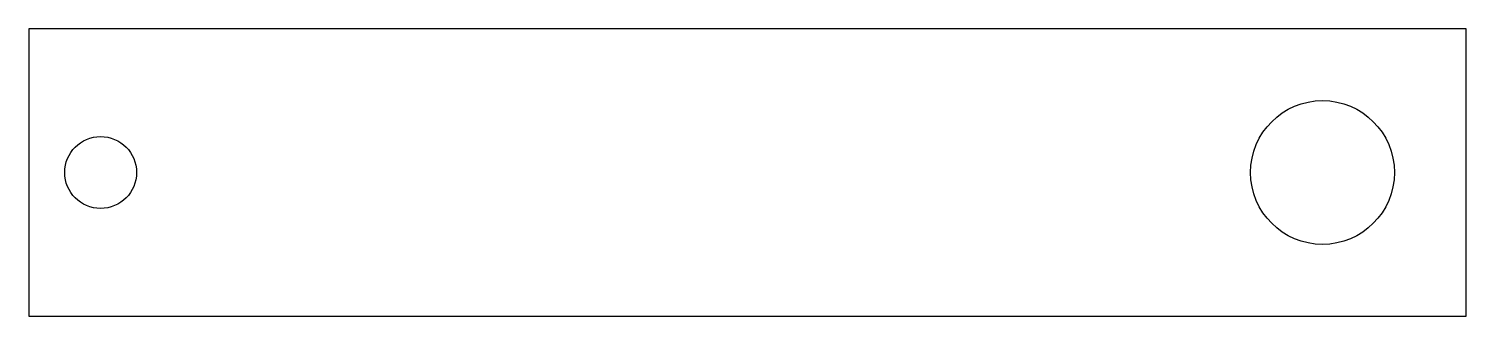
# Model space of a CAD drawing. Header units: millimetres. Extents: x 0 to 100, y 0 to 20.
import ezdxf

# ---------------------------------------------------------------- set-up
doc = ezdxf.new("R2010")
doc.units = ezdxf.units.MM

msp = doc.modelspace()

# ---------------------------------------------------------------- linework, layer by layer
at = {"color": 7, "linetype": 'Continuous', "lineweight": 25}
for p, q in [((0, 20), (0, 0)), ((100, 20), (0, 20)), ((100, 0), (100, 20)), ((0, 0), (100, 0))]:
    msp.add_line(p, q, dxfattribs=at)
for centre, radius in [((90, 10), 5), ((5, 10), 2.5)]:
    msp.add_circle(centre, radius, dxfattribs=at)

doc.saveas('drawing.dxf')
